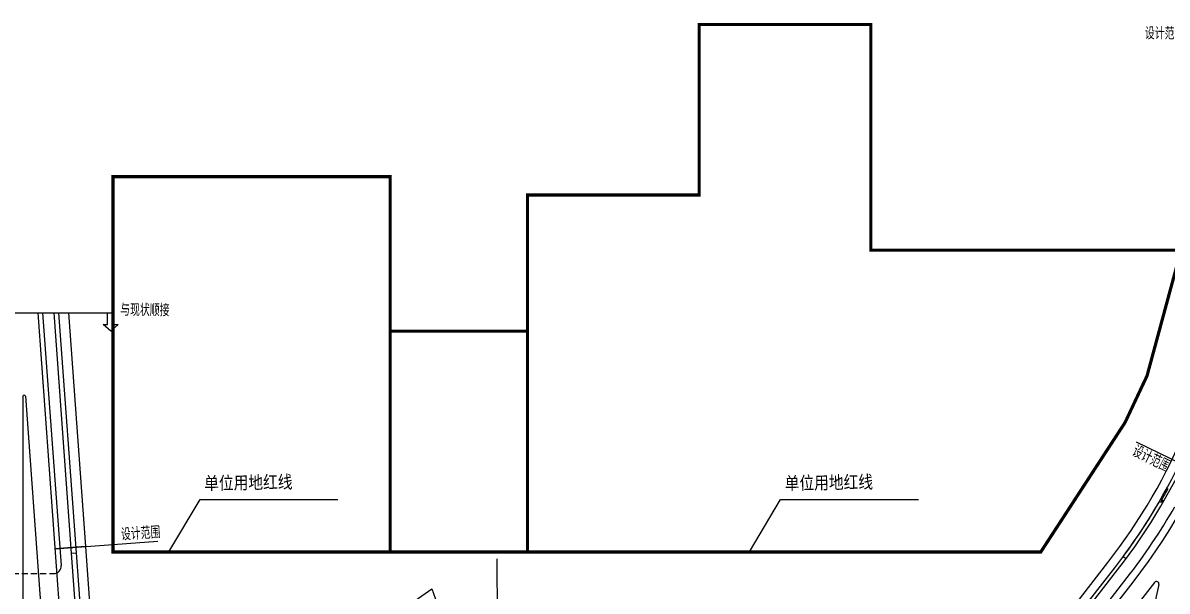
# Model space of a CAD drawing. Extents: x 113363 to 119694, y 18926 to 19620.
# Drawn here: x 115733.2 to 116199.8, y 19388.5 to 19620.2 of the extents above; entities that cross this region are included whole.
import ezdxf
from ezdxf.enums import TextEntityAlignment as Align

# ---------------------------------------------------------------- set-up
doc = ezdxf.new("R2010")
doc.units = 0
for name, pattern in [('CONTINOUS', [0]), ('HIDDENX2', [0.75, 0.5, -0.25]), ('PHANTOM2', [1.25, 0.625, -0.125, 0.125, -0.125, 0.125, -0.125])]:
    doc.linetypes.add(name, pattern=pattern)
for name, color, linetype in [('FW', 4, 'Continuous'), ('SGFW', 4, 'Continuous'), ('zone', 1, 'Continuous'), ('人行道', 1, 'Continuous'), ('地下通道', 6, 'Continuous'), ('拼接线', 7, 'Continuous'), ('文字', 7, 'Continuous'), ('无障碍', 3, 'Continuous'), ('树池绿化', 3, 'Continuous'), ('现状', 5, 'Continuous'), ('设计范围', 4, 'Continuous')]:
    doc.layers.add(name, color=color, linetype=linetype)
doc.layers.add('MxDimLayer', color=1, linetype='Continuous', lineweight=0)
doc.styles.add('ht', font='txt.shx', dxfattribs={"bigfont": 'hztxt.shx'})
doc.styles.add('HZTXT', font='ROMANS', dxfattribs={"width": 0.75, "bigfont": 'HZTXT'})
doc.styles.add('MyDimText', font='txt.shx', dxfattribs={"bigfont": 'hztxt.shx'})

# ---------------------------------------------------------------- blocks, each defined once
blk = doc.blocks.new('*U352', base_point=(115885.8, 19364.75))
at = {"lineweight": 25}
for p, q in [((115856.47, 19359.34), (115900.06, 19389.5)), ((115900.06, 19389.5), (115915.14, 19346.89)), ((115856.47, 19359.34), (115868.27, 19347.21)), ((115882.03, 19340), (115868.27, 19347.21)), ((115915.14, 19346.89), (115882.03, 19340))]:
    blk.add_line(p, q, dxfattribs=at)
at = {"lineweight": -3, "style": 'MyDimText'}
for s, p in [('面积:1605.41', (115889.57, 19360.33)), ('周长:164.50', (115889.57, 19358.08))]:
    blk.add_text(s, height=1.499, dxfattribs=at).set_placement(p, align=Align.BOTTOM_CENTER)

msp = doc.modelspace()

# ---------------------------------------------------------------- linework, layer by layer
at = {"layer": 'FW', "linetype": 'CONTINOUS'}
for p, q in [((116213.551, 19436.542), (116187.29, 19449.305)), ((115746.317, 19405.791), (115788.324, 19408.863)), ((115758.784, 19406.702), (115746.317, 19405.791)), ((115927.727, 19176.743), (115926.604, 19401.716))]:
    msp.add_line(p, q, dxfattribs=at)
at = {"layer": 'zone'}
for p, q in [((115792.809, 19404.5), (115805.514, 19425.833)), ((115805.514, 19425.833), (115861.666, 19425.833)), ((116029.537, 19404.5), (116042.243, 19425.833)), ((116042.243, 19425.833), (116098.394, 19425.833))]:
    msp.add_line(p, q, dxfattribs=at)
at = {"layer": 'zone', "color": 1, "linetype": 'PHANTOM2', "ltscale": 20}
msp.add_lwpolyline([(116148.319, 19404.5, 1.3, 1.3, 0), (116182.672, 19457.26, 1.3, 1.3, 0), (116191.645, 19476.306, 1.3, 1.3, 0), (116205.513, 19527.5, 1.3, 1.3, 0), (116079, 19527.5, 1.3, 1.3, 0), (116079, 19619.5, 1.3, 1.3, 0), (116009, 19619.5, 1.3, 1.3, 0), (116009, 19550, 1.3, 1.3, 0), (115939, 19550, 1.3, 1.3, 0), (115939, 19404.5, 1.3, 1.3, 0), (116148.319, 19404.5, 1.3, 1.3, 0)], format="xyseb", close=True, dxfattribs=at)
msp.add_lwpolyline([(116148.319, 19404.5, 1.3, 1.3, 0), (116182.672, 19457.26, 1.3, 1.3, 0), (116191.645, 19476.306, 1.3, 1.3, 0), (116205.513, 19527.5, 1.3, 1.3, 0), (116079, 19527.5, 1.3, 1.3, 0), (116079, 19619.5, 1.3, 1.3, 0), (116009, 19619.5, 1.3, 1.3, 0), (116009, 19550, 1.3, 1.3, 0), (115939, 19550, 1.3, 1.3, 0), (115939, 19404.5, 1.3, 1.3, 0), (116148.319, 19404.5, 1.3, 1.3, 0)], format="xyseb", close=True, dxfattribs=at)
for points in [[(115770, 19404.5, 1.3, 1.3, 0), (115770, 19557.5, 1.3, 1.3, 0), (115883, 19557.5, 1.3, 1.3, 0), (115883, 19404.5, 1.3, 1.3, 0), (115770, 19404.5, 1.3, 1.3, 0)], [(115770, 19404.5, 1.3, 1.3, 0), (115770, 19557.5, 1.3, 1.3, 0), (115883, 19557.5, 1.3, 1.3, 0), (115883, 19404.5, 1.3, 1.3, 0), (115770, 19404.5, 1.3, 1.3, 0)], [(115939, 19404.5, 1.3, 1.3, 0), (115939, 19494.5, 1.3, 1.3, 0), (115883, 19494.5, 1.3, 1.3, 0), (115883, 19404.5, 1.3, 1.3, 0), (115939, 19404.5, 1.3, 1.3, 0)], [(115939, 19404.5, 1.3, 1.3, 0), (115939, 19494.5, 1.3, 1.3, 0), (115883, 19494.5, 1.3, 1.3, 0), (115883, 19404.5, 1.3, 1.3, 0), (115939, 19404.5, 1.3, 1.3, 0)]]:
    msp.add_lwpolyline(points, format="xyseb", dxfattribs=at)
at = {"layer": '人行道', "ltscale": 10}
for p, q in [((115751.816, 19501.988), (115758.784, 19406.702)), ((115758.784, 19406.702), (115763.698, 19339.514))]:
    msp.add_line(p, q, dxfattribs=at)
at = {"layer": '人行道', "linetype": 'Continuous'}
msp.add_line((116141.411, 19356.175), (116175.712, 19400.236), dxfattribs=at)
msp.add_arc((115988.702, 19545.825), 237, 322.09902, 353.19317, dxfattribs=at)
at = {"layer": '地下通道', "linetype": 'HIDDENX2', "ltscale": 5}
msp.add_line((115695.285, 19395.716), (115745.832, 19395.716), dxfattribs=at)
msp.add_line((115695.285, 19395.716), (115745.832, 19395.716), dxfattribs=at)
at = {"layer": '拼接线'}
msp.add_line((115927.727, 19176.743), (115926.604, 19401.716), dxfattribs=at)
at = {"layer": '文字'}
for p, q in [((115792.809, 19404.5), (115805.514, 19425.833)), ((115805.514, 19425.833), (115861.666, 19425.833)), ((116029.537, 19404.5), (116042.243, 19425.833)), ((116042.243, 19425.833), (116098.394, 19425.833))]:
    msp.add_line(p, q, dxfattribs=at)
at = {"layer": '无障碍', "linetype": 'CONTINOUS'}
msp.add_line((116198.567, 19425.322), (116197.411, 19425.319), dxfattribs=at)
msp.add_arc((115988.702, 19545.825), 241, 329.99854, 331.3638, dxfattribs=at)
at = {"layer": '树池绿化'}
for p, q in [((115747.805, 19501.988), (115754.956, 19404.205)), ((115747.805, 19501.988), (115754.956, 19404.205)), ((115754.956, 19404.205), (115759.708, 19339.222))]:
    msp.add_line(p, q, dxfattribs=at)
at = {"layer": '树池绿化', "linetype": 'CONTINOUS'}
for p, q in [((116198.278, 19424.821), (116196.542, 19424.817)), ((115752.961, 19404.059), (115754.956, 19404.205)), ((116181.963, 19402.68), (116183.169, 19401.788)), ((116144.173, 19354.025), (116178.474, 19398.086))]:
    msp.add_line(p, q, dxfattribs=at)
for start, end in [(323.47355, 351.75987), (322.09902, 329.79142)]:
    msp.add_arc((115988.702, 19545.825), 240.5, start, end, dxfattribs=at)
at = {"layer": '现状'}
for p, q in [((115739.282, 19501.988), (115751.523, 19334.604)), ((115741.287, 19501.988), (115748.824, 19398.934)), ((115745.8, 19501.988), (115752.961, 19404.059)), ((115733.25, 19467.951), (115733.25, 19105.773)), ((115733.25, 19467.951), (115733.25, 19105.773)), ((115734.249, 19467.987), (115744.044, 19334.041)), ((115752.961, 19404.059), (115757.714, 19339.076)), ((116145.356, 19353.104), (116179.658, 19397.164)), ((116131.078, 19321.74), (116185.97, 19392.25)), ((116194.726, 19392.098), (116136.284, 19317.037)), ((116148.823, 19349.418), (116183.603, 19394.093))]:
    msp.add_line(p, q, dxfattribs=at)
for centre, radius, start, end in [((115988.702, 19545.825), 250, 322.09902, 0.13309), ((115988.702, 19545.825), 242, 322.09902, 351.75987), ((115733.75, 19467.951), 0.5, 4.18273, 180), ((115733.75, 19467.951), 0.5, 4.18273, 180), ((115988.702, 19545.825), 247, 322.09902, 330.15966), ((115745.832, 19398.716), 3, 270, 4.18273), ((116195.515, 19391.483), 1, 347.4093, 142.09537), ((116584.918, 19304.508), 397.998, 167.4093, 179.12796)]:
    msp.add_arc(centre, radius, start, end, dxfattribs=at)
at = {"layer": '设计范围', "linetype": 'Continuous'}
for p, q in [((115680.32, 19501.988), (115770.32, 19501.988)), ((115767.803, 19497.239), (115767.808, 19501.991)), ((115767.808, 19501.991), (115770.32, 19501.988)), ((115767.808, 19501.991), (115770.32, 19501.988)), ((115770.32, 19501.988), (115770.315, 19497.236)), ((115769.056, 19494.49), (115765.963, 19497.241)), ((115765.963, 19497.241), (115767.803, 19497.239)), ((115772.155, 19497.235), (115769.056, 19494.49)), ((115770.315, 19497.236), (115772.155, 19497.235))]:
    msp.add_line(p, q, dxfattribs=at)
at = {"layer": '设计范围', "linetype": 'CONTINOUS'}
msp.add_line((115690.881, 19501.988), (115751.816, 19501.988), dxfattribs=at)
msp.add_line((115690.881, 19501.988), (115751.816, 19501.988), dxfattribs=at)

# ---------------------------------------------------------------- block references
at = {"layer": 'MxDimLayer', "linetype": 'CONTINOUS', "lineweight": 9}
msp.add_blockref('*U352', (115885.805, 19364.751), dxfattribs=at)

# ---------------------------------------------------------------- texts
at = {"layer": 'SGFW', "linetype": 'Continuous', "style": 'HZTXT', "width": 0.7}
for rotation, p in [(333.54891, (116185.098, 19443.91, 145)), (3.65267, (115773.38, 19409.132, 145))]:
    msp.add_text('设计范围', height=5, rotation=rotation, dxfattribs=at).set_placement(p)
for tag, text, p in [('设计范围', '设计范围', (116190.719, 19611.946)), ('与现状顺接', '与现状顺接', (115772.877, 19499.22))]:
    msp.add_attdef(tag, text=text, height=5, rotation=359.46994, dxfattribs=at).set_placement(p, align=Align.BOTTOM_LEFT)
at = {"layer": 'zone', "char_height": 6, "width": 53.52436, "attachment_point": 1, "rotation": 1.02332, "style": 'ht'}
for insert in [(115807.126, 19435.26), (116043.854, 19435.26)]:
    msp.add_mtext('单位用地红线', dxfattribs=dict(at, insert=insert))
at = {"layer": '文字', "char_height": 6, "width": 53.52436, "attachment_point": 1, "rotation": 1.02332, "style": 'ht'}
for insert in [(115807.126, 19435.26), (116043.854, 19435.26)]:
    msp.add_mtext('单位用地红线', dxfattribs=dict(at, insert=insert))

doc.saveas('drawing.dxf')
